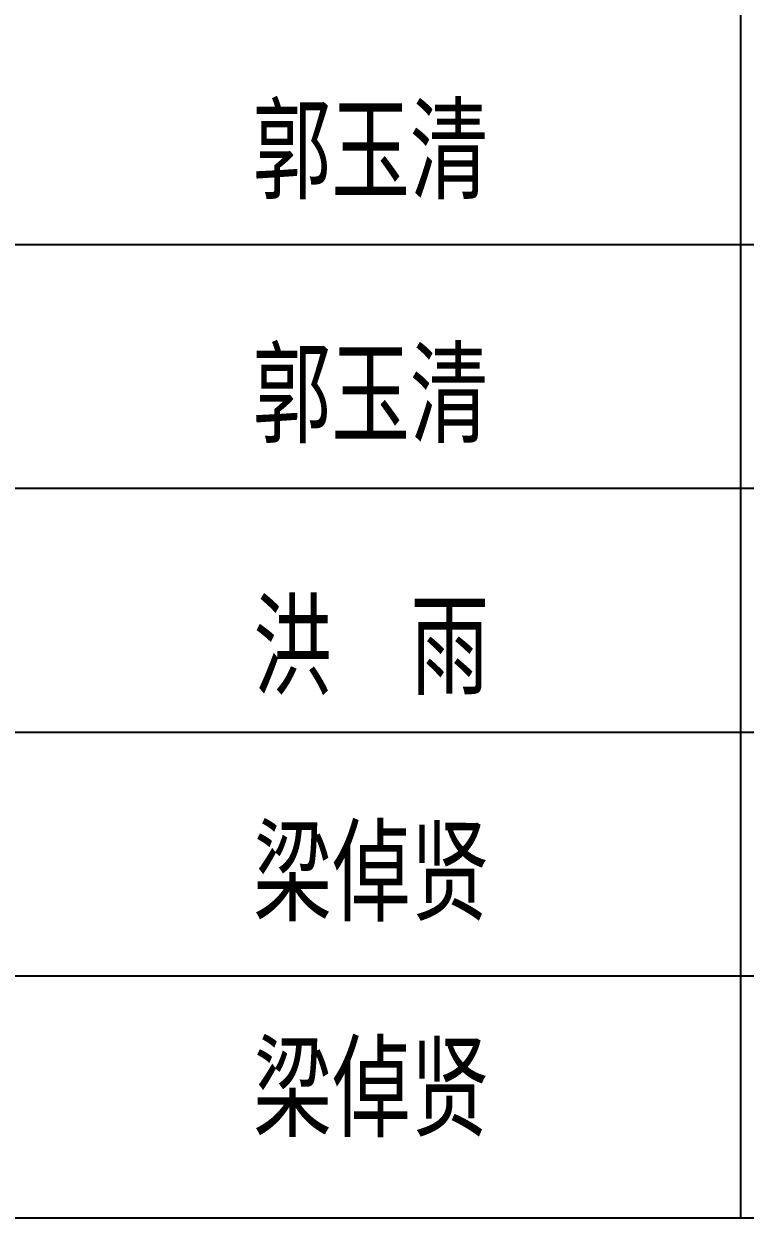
# Model space of a CAD drawing. Extents: x -33967 to 1773478, y -1022458 to -784650.
# Drawn here: x 115562 to 117652, y -963289 to -959827 of the extents above; entities that cross this region are included whole.
import ezdxf

# ---------------------------------------------------------------- set-up
doc = ezdxf.new("R2010")
doc.units = 0
doc.header["$LTSCALE"] = 1000
doc.header["$MEASUREMENT"] = 0
doc.layers.add('PUB_TEXT', color=7, linetype='Continuous')
doc.layers.add('PUB_TITLE', color=4, linetype='Continuous')
doc.styles.add('_gyy_title_ST', font='', dxfattribs={"width": 0.8})
doc.styles.get('_gyy_title_ST').set_extended_font_data('SimSun')

msp = doc.modelspace()

# ---------------------------------------------------------------- linework, layer by layer
at = {"layer": 'PUB_TITLE'}
for p, q in [((117638.8, -958345.9), (117638.8, -963289.4)), ((119052.9, -960467.1), (114103.4, -960467.1)), ((119052.9, -961174.2), (114103.4, -961174.2)), ((119052.9, -961881.3), (114103.4, -961881.3)), ((119052.9, -962588.3), (114103.4, -962588.3))]:
    msp.add_line(p, q, dxfattribs=at)
msp.add_lwpolyline([(114103.4, -958345.9), (119052.9, -958345.9), (119052.9, -963289.4), (114103.4, -963289.4)], close=True, dxfattribs=at)
msp.add_lwpolyline([(119052.9, -958345.9), (119052.9, -963289.4), (114103.4, -963289.4)], dxfattribs=at)

# ---------------------------------------------------------------- texts
at = {"layer": 'PUB_TEXT', "color": 3, "style": '_gyy_title_ST', "width": 0.7}
for s, p in [('郭玉清', (116225, -960309.3)), ('郭玉清', (116225, -961016.4)), ('洪  雨', (116226.6, -961746.7)), ('梁倬贤', (116226.6, -962402.3)), ('梁倬贤', (116226.6, -963028.1))]:
    msp.add_text(s, height=238.74, dxfattribs=at).set_placement(p)

doc.saveas('drawing.dxf')
